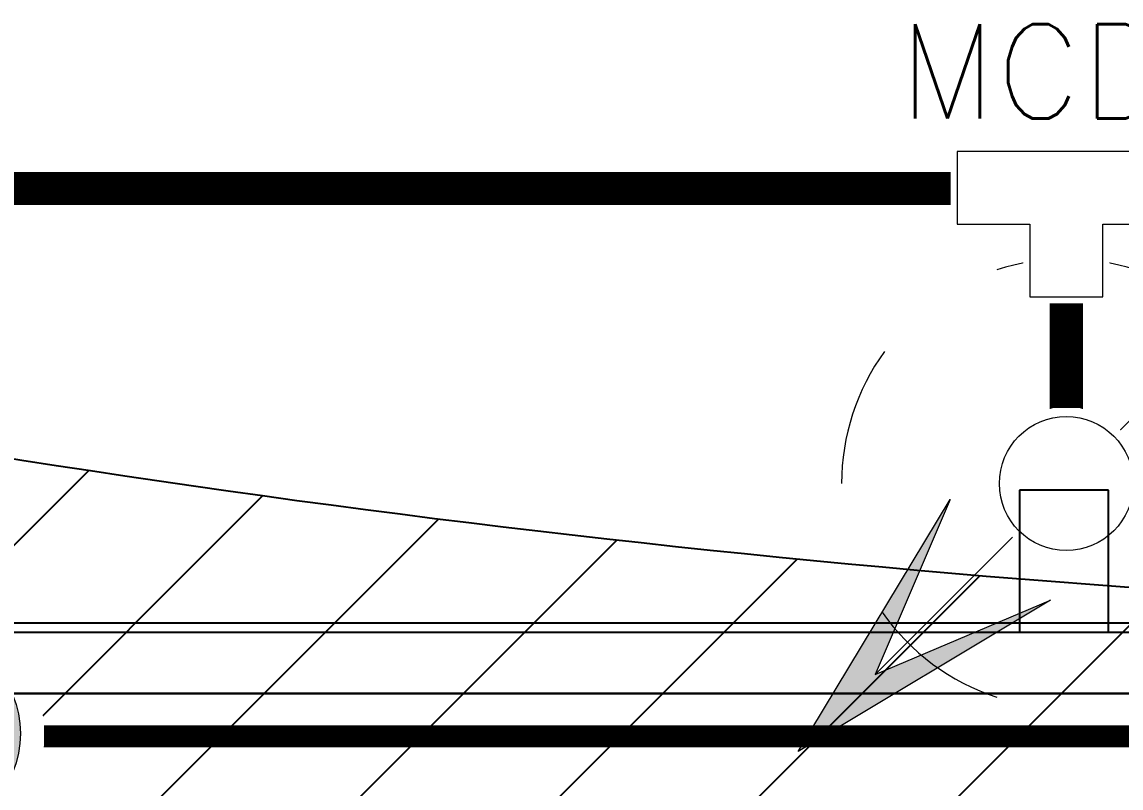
# Model space of a CAD drawing. Header units: millimetres. Extents: x -107267 to 109426, y -98906 to 83910.
# Drawn here: x 7088 to 9564, y -213 to 1514 of the extents above; entities that cross this region are included whole.
import ezdxf
from ezdxf.enums import TextEntityAlignment as Align

# ---------------------------------------------------------------- set-up
doc = ezdxf.new("R2010")
doc.units = ezdxf.units.MM
doc.linetypes.add('ACAD_ISO10W100', pattern=[18, 12, -3, 0, -3])
doc.linetypes.add('ACAD_ISO12W100', pattern=[21, 12, -3, 0, -3, 0, -3])
for name, color, linetype in [('00 - ZONA DE PROTEÇÃO', 4, 'Continuous'), ('00 - Zona de proteção 2d', 4, 'Continuous'), ('Front View-MISC', 7, 'Continuous'), ('Front View-STEEL', 9, 'Continuous'), ('Top (Plan) View-MISC', 7, 'Continuous')]:
    doc.layers.add(name, color=color, linetype=linetype)
for name, color, linetype, lineweight in [('000-M3G-MALHA NOVA', 5, 'ACAD_ISO10W100', 0), ('00_m3g_spda.capt_novo', 5, 'Continuous', 9), ('00_m3g_spda_ater_cabo50', 1, 'Continuous', 9), ('00_SPDA_captacao_novo', 5, 'Continuous', 9)]:
    doc.layers.add(name, color=color, linetype=linetype, lineweight=lineweight)
doc.styles.add('PDR2.0', font='romans.shx', dxfattribs={"height": 2})

# ---------------------------------------------------------------- blocks, each defined once
blk = doc.blocks.new('*U24')
at = {"lineweight": 9, "style": 'PDR2.0'}
blk.add_text('MCDH', height=1.7, dxfattribs=at).set_placement((-3.015, 1.248))
at = {"color": 255, "lineweight": 0}
blk.add_wipeout([(-2.085, 0.773), (-2.085, -0.773), (-0.773, -0.773), (-0.773, -2.085), (0.773, -2.085), (0.773, -0.773), (2.085, -0.773), (2.085, 0.773)], dxfattribs=at)
at = {"lineweight": 9}
blk.add_lwpolyline([(-0.656, -0.656), (-0.656, -1.968), (0.656, -1.968), (0.656, -0.656), (1.968, -0.656), (1.968, 0.656), (0.656, 0.656), (-0.656, 0.656), (-1.968, 0.656), (-1.968, -0.656)], close=True, dxfattribs=at)
blk = doc.blocks.new('*U274')
at = {"lineweight": 9}
h = blk.add_hatch(color=256, dxfattribs=at)
h.dxf.hatch_style = 1
h.paths.add_polyline_path([(-4.834, -4.833), (-2.095, -0.287), (-3.443, -3.444), (-0.284, -2.101)])
for p, q in [((0, 0), (3.796, 3.792)), ((-3.443, -3.444), (-0.854, -0.856))]:
    blk.add_line(p, q, dxfattribs=at)
blk.add_lwpolyline([(-4.834, -4.833), (-2.095, -0.287), (-3.443, -3.444), (-0.284, -2.101)], close=True, dxfattribs=at)
for start, end in [(72, 108), (144, 180), (0, 36), (214.9534, 252), (288, 324)]:
    blk.add_arc((0, 0), 4.051, start, end, dxfattribs=at)
at = {"layer": '00_m3g_spda_ater_cabo50', "linetype": 'ACAD_ISO12W100', "ltscale": 75, "const_width": 0.375}
blk.add_lwpolyline([(0, 0), (-0.597, 0)], dxfattribs=at)
blk.add_attdef('METROS', text='', height=1.7).set_placement((-4.913, 3.845), align=Align.BOTTOM_LEFT)
at = {"color": 255, "lineweight": 0}
blk.add_wipeout([(0.24, -1.362), (0.692, -1.198), (1.059, -0.889), (1.3, -0.473), (1.383, 0), (1.3, 0.473), (1.059, 0.889), (0.692, 1.198), (0.24, 1.362), (-0.24, 1.362), (-0.692, 1.198), (-1.059, 0.889), (-1.3, 0.473), (-1.383, 0), (-1.3, -0.473), (-1.059, -0.889), (-0.692, -1.198), (-0.24, -1.362)], dxfattribs=at)
at = {"lineweight": 9}
blk.add_circle((0, 0), 1.208, dxfattribs=at)
blk = doc.blocks.new('M3G_P_CPTOR AEREO 600')
blk.add_attdef('ALTURA', text='', height=1.7).set_placement((0.739, -2.574), align=Align.TOP_LEFT)
at = {"color": 255, "lineweight": 0}
blk.add_wipeout([(-0.23, 2.19), (-0.68, 2.094), (-1.101, 1.907), (-1.473, 1.636), (-1.781, 1.294), (-2.012, 0.896), (-2.154, 0.458), (-2.202, 0), (-2.154, -0.458), (-2.012, -0.896), (-1.781, -1.294), (-1.473, -1.636), (-1.101, -1.907), (-0.68, -2.094), (-0.23, -2.19), (0.23, -2.19), (0.68, -2.094), (1.101, -1.907), (1.473, -1.636), (1.781, -1.294), (2.012, -0.896), (2.154, -0.458), (2.202, 0), (2.154, 0.458), (2.012, 0.896), (1.781, 1.294), (1.473, 1.636), (1.101, 1.907), (0.68, 2.094), (0.23, 2.19)], dxfattribs=at)
at = {"lineweight": 9}
h = blk.add_hatch(color=256, dxfattribs=at)
h.dxf.hatch_style = 1
h.paths.add_polyline_path([(0.884, 1.532, 0.267949), (-0.884, 1.532), (0, 0)])
h.paths.add_polyline_path([(-1.769, 0, 0.267949), (-0.884, -1.532), (0, 0)])
h.paths.add_polyline_path([(0.884, -1.532, 0.267949), (1.769, 0), (0, 0)])
for p, q in [((0, 0), (-0.884, 1.532)), ((0.884, 1.532), (0, 0)), ((-1.769, 0), (0, 0)), ((0, 0), (-0.884, -1.532)), ((0.884, -1.532), (0, 0)), ((0, 0), (1.769, 0))]:
    blk.add_line(p, q, dxfattribs=at)
blk.add_circle((0, 0), 1.769, dxfattribs=at)
blk = doc.blocks.new('*U329')
at = {"layer": 'Top (Plan) View-MISC', "color": 0, "linetype": 'ByBlock', "lineweight": -2}
for p, q in [((9535.2, 458.1), (9335.2, 458.1)), ((9335.2, 458.1), (9335.2, 138.1)), ((9535.2, 138.1), (9535.2, 458.1))]:
    blk.add_line(p, q, dxfattribs=at)
blk = doc.blocks.new('*U482')
at = {"layer": 'Top (Plan) View-MISC', "color": 0, "linetype": 'ByBlock', "lineweight": -2}
blk.add_line((-21187.7, 138.1), (23428.9, 138.1), dxfattribs=at)
blk = doc.blocks.new('*U1067')
at = {"layer": 'Top (Plan) View-MISC', "color": 0, "linetype": 'ByBlock', "lineweight": -2}
blk.add_line((23207.9, 158.1), (-17567.7, 158.1), dxfattribs=at)
blk = doc.blocks.new('*U1209')
at = {"layer": 'Front View-MISC', "color": 0, "linetype": 'ByBlock', "lineweight": -2}
for p, q in [((9335.5, 0, 3450), (9535.5, 0, 3450)), ((9335.5, 0), (9335.5, 0, 13.1)), ((9335.5, 0, 82.9), (9335.5, 0, 541.9)), ((9335.5, 0, 611.7), (9335.5, 0, 3450)), ((9535.5, 0, 622.6), (9535.5, 0, 3450))]:
    blk.add_line(p, q, dxfattribs=at)
blk = doc.blocks.new('*U1213')
at = {"layer": 'Front View-MISC', "color": 0, "linetype": 'ByBlock', "lineweight": -2}
for p, q in [((9334.4, 0, 1272), (5036, 0, 1272)), ((5036, 0, 3172), (9334.4, 0, 3172)), ((9334.4, 0, 3172), (9334.4, 0, 1272)), ((13834.4, 0, 1272), (9536, 0, 1272)), ((9536, 0, 1272), (9536, 0, 3172)), ((9536, 0, 3172), (13834.4, 0, 3172))]:
    blk.add_line(p, q, dxfattribs=at)
blk = doc.blocks.new('*U1222')
at = {"layer": 'Front View-MISC', "color": 0, "linetype": 'ByBlock', "lineweight": -2}
for p, q in [((-13407.5, 0, 3450), (23648.9, 0, 3450)), ((-13407.5, 0, 4300), (23648.9, 0, 4300))]:
    blk.add_line(p, q, dxfattribs=at)
blk = doc.blocks.new('*U1223')
at = {"layer": 'Front View-MISC', "color": 0, "linetype": 'ByBlock', "lineweight": -2}
for p, q in [((7932.2, 0), (7100.8, 0)), ((7932.2, 0, -100), (7100.8, 0, -100)), ((7992.6, 0), (7974.6, 0)), ((8409.7, 0, -100), (7974.6, 0, -100)), ((8457.9, 0, -100), (8452.1, 0, -100)), ((8908.7, 0, -100), (8500.3, 0, -100)), ((8908.7, 0), (8679.5, 0)), ((9258.4, 0), (8951.1, 0)), ((9258.4, 0, -100), (8951.1, 0, -100)), ((9508, 0), (9300.9, 0)), ((9508, 0, -100), (9300.9, 0, -100)), ((26316.1, 0), (9550.4, 0)), ((26316.1, 0, -100), (9550.4, 0, -100))]:
    blk.add_line(p, q, dxfattribs=at)
blk = doc.blocks.new('*U1256')
at = {"layer": 'Front View-MISC', "color": 0, "linetype": 'ByBlock', "lineweight": -2}
for p, q in [((9335.5, 0, 3172), (5036, 0, 3172)), ((6071, 0, 2237), (7161, 0, 2237)), ((6071, 0, 3102), (7161, 0, 3102)), ((8301, 0, 2187), (6071, 0, 2187)), ((7161, 0, 2237), (7161, 0, 3102)), ((7211, 0, 2237), (8301, 0, 2237)), ((7211, 0, 3102), (7211, 0, 2237)), ((7211, 0, 3102), (8301, 0, 3102)), ((8301, 0, 1322), (8351, 0, 1322)), ((8301, 0, 1322), (8301, 0, 2187)), ((8301, 0, 2237), (8301, 0, 3102)), ((8351, 0, 2187), (8351, 0, 1322)), ((9266, 0, 2187), (8351, 0, 2187)), ((8351, 0, 3102), (8351, 0, 2237)), ((8351, 0, 3102), (9266, 0, 3102)), ((8351, 0, 2237), (9266, 0, 2237)), ((9266, 0, 1322), (9335.5, 0, 1322)), ((9266, 0, 2187), (9266, 0, 1322)), ((9266, 0, 3102), (9266, 0, 2237))]:
    blk.add_line(p, q, dxfattribs=at)
blk = doc.blocks.new('*U1257')
at = {"layer": 'Front View-MISC', "color": 0, "linetype": 'ByBlock', "lineweight": -2}
for p, q in [((9334.4, 0, 1272), (5035.5, 0, 1272)), ((5035.5, 0, 1322), (9334.4, 0, 1322)), ((9334.4, 0, 1322), (9334.4, 0, 1272))]:
    blk.add_line(p, q, dxfattribs=at)
blk = doc.blocks.new('*U1258')
at = {"layer": 'Front View-MISC', "color": 0, "linetype": 'ByBlock', "lineweight": -2}
for p, q in [((7161, 0, 1322), (7161, 0, 2237)), ((7211, 0, 1322), (7161, 0, 1322)), ((7161, 0, 2237), (7211, 0, 2237)), ((7211, 0, 2237), (7211, 0, 1322))]:
    blk.add_line(p, q, dxfattribs=at)
blk = doc.blocks.new('*U1259')
at = {"layer": 'Front View-MISC', "color": 0, "linetype": 'ByBlock', "lineweight": -2}
for p, q in [((9536, 0, 1322), (9606, 0, 1322)), ((9536, 0, 3172), (9536, 0, 1322)), ((13835.5, 0, 3172), (9536, 0, 3172))]:
    blk.add_line(p, q, dxfattribs=at)
blk = doc.blocks.new('*U1260')
at = {"layer": 'Front View-MISC', "color": 0, "linetype": 'ByBlock', "lineweight": -2}
for p, q in [((13834.4, 0, 1272), (9535.5, 0, 1272)), ((9535.5, 0, 1322), (13834.4, 0, 1322))]:
    blk.add_line(p, q, dxfattribs=at)
blk = doc.blocks.new('*U1306')
at = {"layer": 'Front View-MISC', "color": 0, "linetype": 'ByBlock', "lineweight": -2}
for p, q in [((7087.6, 0, 5158), (7128.3, 0, 5158)), ((7149.5, 0, 5158), (7190.2, 0, 5158)), ((7211.4, 0, 5158), (7252.1, 0, 5158)), ((7273.3, 0, 5158), (7314, 0, 5158)), ((7335.2, 0, 5158), (7375.9, 0, 5158)), ((7397.1, 0, 5158), (7437.8, 0, 5158)), ((7459, 0, 5158), (7499.7, 0, 5158)), ((7520.9, 0, 5158), (7561.6, 0, 5158)), ((7582.8, 0, 5158), (7623.5, 0, 5158)), ((7644.7, 0, 5158), (7685.4, 0, 5158)), ((7706.6, 0, 5158), (7747.3, 0, 5158)), ((7768.5, 0, 5158), (7809.2, 0, 5158)), ((7830.4, 0, 5158), (7871.1, 0, 5158)), ((7892.3, 0, 5158), (7933, 0, 5158)), ((7954.2, 0, 5158), (7994.9, 0, 5158)), ((8016.1, 0, 5158), (8056.8, 0, 5158)), ((8078, 0, 5158), (8118.7, 0, 5158)), ((8139.9, 0, 5158), (8180.6, 0, 5158)), ((8201.8, 0, 5158), (8242.5, 0, 5158)), ((8263.7, 0, 5158), (8304.4, 0, 5158)), ((8325.6, 0, 5158), (8366.3, 0, 5158)), ((8387.5, 0, 5158), (8428.2, 0, 5158)), ((8449.4, 0, 5158), (8490.1, 0, 5158)), ((8511.3, 0, 5158), (8551.9, 0, 5158)), ((8573.2, 0, 5158), (8613.8, 0, 5158)), ((8635.1, 0, 5158), (8675.7, 0, 5158)), ((8697, 0, 5158), (8737.6, 0, 5158)), ((8758.9, 0, 5158), (8799.5, 0, 5158)), ((8820.8, 0, 5158), (8861.4, 0, 5158)), ((8882.7, 0, 5158), (8923.3, 0, 5158)), ((8944.6, 0, 5158), (8985.2, 0, 5158)), ((9006.4, 0, 5158), (9047.1, 0, 5158)), ((9068.3, 0, 5158), (9109, 0, 5158)), ((9130.2, 0, 5158), (9170.9, 0, 5158)), ((9192.1, 0, 5158), (9232.8, 0, 5158)), ((9254, 0, 5158), (9294.7, 0, 5158)), ((9315.9, 0, 5158), (9356.6, 0, 5158)), ((9377.8, 0, 5158), (9418.5, 0, 5158)), ((9439.7, 0, 5158), (9480.4, 0, 5158)), ((9501.6, 0, 5158), (9542.3, 0, 5158)), ((9563.5, 0, 5158), (9604.2, 0, 5158))]:
    blk.add_line(p, q, dxfattribs=at)
blk = doc.blocks.new('*U1533')
at = {"layer": 'Front View-MISC', "color": 0, "linetype": 'ByBlock', "lineweight": -2}
for p, q in [((9542.3, 0, 5166.4), (9542.3, 0, 4300)), ((9542.3, 0, 5166.4), (9563.5, 0, 5166.4)), ((9563.5, 0, 5166.4), (9563.5, 0, 4300))]:
    blk.add_line(p, q, dxfattribs=at)
blk = doc.blocks.new('*U1534')
at = {"layer": 'Front View-MISC', "color": 0, "linetype": 'ByBlock', "lineweight": -2}
for p, q in [((9480.4, 0, 5166.4), (9480.4, 0, 4300)), ((9480.4, 0, 5166.4), (9501.6, 0, 5166.4)), ((9501.6, 0, 5166.4), (9501.6, 0, 4300))]:
    blk.add_line(p, q, dxfattribs=at)
blk = doc.blocks.new('*U1535')
at = {"layer": 'Front View-MISC', "color": 0, "linetype": 'ByBlock', "lineweight": -2}
for p, q in [((9418.5, 0, 5166.4), (9418.5, 0, 4300)), ((9418.5, 0, 5166.4), (9439.7, 0, 5166.4)), ((9439.7, 0, 5166.4), (9439.7, 0, 4300))]:
    blk.add_line(p, q, dxfattribs=at)
blk = doc.blocks.new('*U1536')
at = {"layer": 'Front View-MISC', "color": 0, "linetype": 'ByBlock', "lineweight": -2}
for p, q in [((9356.6, 0, 5166.4), (9356.6, 0, 4300)), ((9356.6, 0, 5166.4), (9377.8, 0, 5166.4)), ((9377.8, 0, 5166.4), (9377.8, 0, 4300))]:
    blk.add_line(p, q, dxfattribs=at)
blk = doc.blocks.new('*U1537')
at = {"layer": 'Front View-MISC', "color": 0, "linetype": 'ByBlock', "lineweight": -2}
for p, q in [((9294.7, 0, 5166.4), (9294.7, 0, 4300)), ((9294.7, 0, 5166.4), (9315.9, 0, 5166.4)), ((9315.9, 0, 5166.4), (9315.9, 0, 4300))]:
    blk.add_line(p, q, dxfattribs=at)
blk = doc.blocks.new('*U1538')
at = {"layer": 'Front View-MISC', "color": 0, "linetype": 'ByBlock', "lineweight": -2}
for p, q in [((9232.8, 0, 5166.4), (9232.8, 0, 4300)), ((9232.8, 0, 5166.4), (9254, 0, 5166.4)), ((9254, 0, 5166.4), (9254, 0, 4300))]:
    blk.add_line(p, q, dxfattribs=at)
blk = doc.blocks.new('*U1539')
at = {"layer": 'Front View-MISC', "color": 0, "linetype": 'ByBlock', "lineweight": -2}
for p, q in [((9170.9, 0, 5166.4), (9170.9, 0, 4300)), ((9170.9, 0, 5166.4), (9192.1, 0, 5166.4)), ((9192.1, 0, 5166.4), (9192.1, 0, 4300))]:
    blk.add_line(p, q, dxfattribs=at)
blk = doc.blocks.new('*U1540')
at = {"layer": 'Front View-MISC', "color": 0, "linetype": 'ByBlock', "lineweight": -2}
for p, q in [((9109, 0, 5166.4), (9109, 0, 4300)), ((9109, 0, 5166.4), (9130.2, 0, 5166.4)), ((9130.2, 0, 5166.4), (9130.2, 0, 4300))]:
    blk.add_line(p, q, dxfattribs=at)
blk = doc.blocks.new('*U1541')
at = {"layer": 'Front View-MISC', "color": 0, "linetype": 'ByBlock', "lineweight": -2}
for p, q in [((9047.1, 0, 5166.4), (9047.1, 0, 4300)), ((9047.1, 0, 5166.4), (9068.3, 0, 5166.4)), ((9068.3, 0, 5166.4), (9068.3, 0, 4300))]:
    blk.add_line(p, q, dxfattribs=at)
blk = doc.blocks.new('*U1542')
at = {"layer": 'Front View-MISC', "color": 0, "linetype": 'ByBlock', "lineweight": -2}
for p, q in [((8985.2, 0, 5166.4), (8985.2, 0, 4300)), ((8985.2, 0, 5166.4), (9006.4, 0, 5166.4)), ((9006.4, 0, 5166.4), (9006.4, 0, 4300))]:
    blk.add_line(p, q, dxfattribs=at)
blk = doc.blocks.new('*U1543')
at = {"layer": 'Front View-MISC', "color": 0, "linetype": 'ByBlock', "lineweight": -2}
for p, q in [((8923.3, 0, 5166.4), (8923.3, 0, 4300)), ((8923.3, 0, 5166.4), (8944.6, 0, 5166.4)), ((8944.6, 0, 5166.4), (8944.6, 0, 4300))]:
    blk.add_line(p, q, dxfattribs=at)
blk = doc.blocks.new('*U1544')
at = {"layer": 'Front View-MISC', "color": 0, "linetype": 'ByBlock', "lineweight": -2}
for p, q in [((8861.4, 0, 5166.4), (8861.4, 0, 4300)), ((8861.4, 0, 5166.4), (8882.7, 0, 5166.4)), ((8882.7, 0, 5166.4), (8882.7, 0, 4300))]:
    blk.add_line(p, q, dxfattribs=at)
blk = doc.blocks.new('*U1545')
at = {"layer": 'Front View-MISC', "color": 0, "linetype": 'ByBlock', "lineweight": -2}
for p, q in [((8799.5, 0, 5166.4), (8799.5, 0, 4300)), ((8799.5, 0, 5166.4), (8820.8, 0, 5166.4)), ((8820.8, 0, 5166.4), (8820.8, 0, 4300))]:
    blk.add_line(p, q, dxfattribs=at)
blk = doc.blocks.new('*U1546')
at = {"layer": 'Front View-MISC', "color": 0, "linetype": 'ByBlock', "lineweight": -2}
for p, q in [((8737.6, 0, 5166.4), (8737.6, 0, 4300)), ((8737.6, 0, 5166.4), (8758.9, 0, 5166.4)), ((8758.9, 0, 5166.4), (8758.9, 0, 4300))]:
    blk.add_line(p, q, dxfattribs=at)
blk = doc.blocks.new('*U1547')
at = {"layer": 'Front View-MISC', "color": 0, "linetype": 'ByBlock', "lineweight": -2}
for p, q in [((8675.7, 0, 5166.4), (8675.7, 0, 4300)), ((8675.7, 0, 5166.4), (8697, 0, 5166.4)), ((8697, 0, 5166.4), (8697, 0, 4300))]:
    blk.add_line(p, q, dxfattribs=at)
blk = doc.blocks.new('*U1548')
at = {"layer": 'Front View-MISC', "color": 0, "linetype": 'ByBlock', "lineweight": -2}
for p, q in [((8613.8, 0, 5166.4), (8613.8, 0, 4300)), ((8613.8, 0, 5166.4), (8635.1, 0, 5166.4)), ((8635.1, 0, 5166.4), (8635.1, 0, 4300))]:
    blk.add_line(p, q, dxfattribs=at)
blk = doc.blocks.new('*U1549')
at = {"layer": 'Front View-MISC', "color": 0, "linetype": 'ByBlock', "lineweight": -2}
for p, q in [((8551.9, 0, 5166.4), (8551.9, 0, 4300)), ((8551.9, 0, 5166.4), (8573.2, 0, 5166.4)), ((8573.2, 0, 5166.4), (8573.2, 0, 4300))]:
    blk.add_line(p, q, dxfattribs=at)
blk = doc.blocks.new('*U1550')
at = {"layer": 'Front View-MISC', "color": 0, "linetype": 'ByBlock', "lineweight": -2}
for p, q in [((8490.1, 0, 5166.4), (8490.1, 0, 4300)), ((8490.1, 0, 5166.4), (8511.3, 0, 5166.4)), ((8511.3, 0, 5166.4), (8511.3, 0, 4300))]:
    blk.add_line(p, q, dxfattribs=at)
blk = doc.blocks.new('*U1551')
at = {"layer": 'Front View-MISC', "color": 0, "linetype": 'ByBlock', "lineweight": -2}
for p, q in [((8428.2, 0, 5166.4), (8428.2, 0, 4300)), ((8428.2, 0, 5166.4), (8449.4, 0, 5166.4)), ((8449.4, 0, 5166.4), (8449.4, 0, 4300))]:
    blk.add_line(p, q, dxfattribs=at)
blk = doc.blocks.new('*U1552')
at = {"layer": 'Front View-MISC', "color": 0, "linetype": 'ByBlock', "lineweight": -2}
for p, q in [((8366.3, 0, 5166.4), (8366.3, 0, 4300)), ((8366.3, 0, 5166.4), (8387.5, 0, 5166.4)), ((8387.5, 0, 5166.4), (8387.5, 0, 4300))]:
    blk.add_line(p, q, dxfattribs=at)
blk = doc.blocks.new('*U1553')
at = {"layer": 'Front View-MISC', "color": 0, "linetype": 'ByBlock', "lineweight": -2}
for p, q in [((8304.4, 0, 5166.4), (8304.4, 0, 4300)), ((8304.4, 0, 5166.4), (8325.6, 0, 5166.4)), ((8325.6, 0, 5166.4), (8325.6, 0, 4300))]:
    blk.add_line(p, q, dxfattribs=at)
blk = doc.blocks.new('*U1554')
at = {"layer": 'Front View-MISC', "color": 0, "linetype": 'ByBlock', "lineweight": -2}
for p, q in [((8242.5, 0, 5166.4), (8242.5, 0, 4300)), ((8242.5, 0, 5166.4), (8263.7, 0, 5166.4)), ((8263.7, 0, 5166.4), (8263.7, 0, 4300))]:
    blk.add_line(p, q, dxfattribs=at)
blk = doc.blocks.new('*U1555')
at = {"layer": 'Front View-MISC', "color": 0, "linetype": 'ByBlock', "lineweight": -2}
for p, q in [((8180.6, 0, 5166.4), (8180.6, 0, 4300)), ((8180.6, 0, 5166.4), (8201.8, 0, 5166.4)), ((8201.8, 0, 5166.4), (8201.8, 0, 4300))]:
    blk.add_line(p, q, dxfattribs=at)
blk = doc.blocks.new('*U1556')
at = {"layer": 'Front View-MISC', "color": 0, "linetype": 'ByBlock', "lineweight": -2}
for p, q in [((8118.7, 0, 5166.4), (8118.7, 0, 4300)), ((8118.7, 0, 5166.4), (8139.9, 0, 5166.4)), ((8139.9, 0, 5166.4), (8139.9, 0, 4300))]:
    blk.add_line(p, q, dxfattribs=at)
blk = doc.blocks.new('*U1557')
at = {"layer": 'Front View-MISC', "color": 0, "linetype": 'ByBlock', "lineweight": -2}
for p, q in [((8056.8, 0, 5166.4), (8056.8, 0, 4300)), ((8056.8, 0, 5166.4), (8078, 0, 5166.4)), ((8078, 0, 5166.4), (8078, 0, 4300))]:
    blk.add_line(p, q, dxfattribs=at)
blk = doc.blocks.new('*U1558')
at = {"layer": 'Front View-MISC', "color": 0, "linetype": 'ByBlock', "lineweight": -2}
for p, q in [((7994.9, 0, 5166.4), (7994.9, 0, 4300)), ((7994.9, 0, 5166.4), (8016.1, 0, 5166.4)), ((8016.1, 0, 5166.4), (8016.1, 0, 4300))]:
    blk.add_line(p, q, dxfattribs=at)
blk = doc.blocks.new('*U1559')
at = {"layer": 'Front View-MISC', "color": 0, "linetype": 'ByBlock', "lineweight": -2}
for p, q in [((7933, 0, 5166.4), (7933, 0, 4300)), ((7933, 0, 5166.4), (7954.2, 0, 5166.4)), ((7954.2, 0, 5166.4), (7954.2, 0, 4300))]:
    blk.add_line(p, q, dxfattribs=at)
blk = doc.blocks.new('*U1560')
at = {"layer": 'Front View-MISC', "color": 0, "linetype": 'ByBlock', "lineweight": -2}
for p, q in [((7871.1, 0, 5166.4), (7871.1, 0, 4300)), ((7871.1, 0, 5166.4), (7892.3, 0, 5166.4)), ((7892.3, 0, 5166.4), (7892.3, 0, 4300))]:
    blk.add_line(p, q, dxfattribs=at)
blk = doc.blocks.new('*U1561')
at = {"layer": 'Front View-MISC', "color": 0, "linetype": 'ByBlock', "lineweight": -2}
for p, q in [((7809.2, 0, 5166.4), (7809.2, 0, 4300)), ((7809.2, 0, 5166.4), (7830.4, 0, 5166.4)), ((7830.4, 0, 5166.4), (7830.4, 0, 4300))]:
    blk.add_line(p, q, dxfattribs=at)
blk = doc.blocks.new('*U1562')
at = {"layer": 'Front View-MISC', "color": 0, "linetype": 'ByBlock', "lineweight": -2}
for p, q in [((7747.3, 0, 5166.4), (7747.3, 0, 4300)), ((7747.3, 0, 5166.4), (7768.5, 0, 5166.4)), ((7768.5, 0, 5166.4), (7768.5, 0, 4300))]:
    blk.add_line(p, q, dxfattribs=at)
blk = doc.blocks.new('*U1563')
at = {"layer": 'Front View-MISC', "color": 0, "linetype": 'ByBlock', "lineweight": -2}
for p, q in [((7685.4, 0, 5166.4), (7685.4, 0, 4300)), ((7685.4, 0, 5166.4), (7706.6, 0, 5166.4)), ((7706.6, 0, 5166.4), (7706.6, 0, 4300))]:
    blk.add_line(p, q, dxfattribs=at)
blk = doc.blocks.new('*U1564')
at = {"layer": 'Front View-MISC', "color": 0, "linetype": 'ByBlock', "lineweight": -2}
for p, q in [((7623.5, 0, 5166.4), (7623.5, 0, 4300)), ((7623.5, 0, 5166.4), (7644.7, 0, 5166.4)), ((7644.7, 0, 5166.4), (7644.7, 0, 4300))]:
    blk.add_line(p, q, dxfattribs=at)
blk = doc.blocks.new('*U1565')
at = {"layer": 'Front View-MISC', "color": 0, "linetype": 'ByBlock', "lineweight": -2}
for p, q in [((7561.6, 0, 5166.4), (7561.6, 0, 4300)), ((7561.6, 0, 5166.4), (7582.8, 0, 5166.4)), ((7582.8, 0, 5166.4), (7582.8, 0, 4300))]:
    blk.add_line(p, q, dxfattribs=at)
blk = doc.blocks.new('*U1566')
at = {"layer": 'Front View-MISC', "color": 0, "linetype": 'ByBlock', "lineweight": -2}
for p, q in [((7499.7, 0, 5166.4), (7499.7, 0, 4300)), ((7499.7, 0, 5166.4), (7520.9, 0, 5166.4)), ((7520.9, 0, 5166.4), (7520.9, 0, 4300))]:
    blk.add_line(p, q, dxfattribs=at)
blk = doc.blocks.new('*U1567')
at = {"layer": 'Front View-MISC', "color": 0, "linetype": 'ByBlock', "lineweight": -2}
for p, q in [((7437.8, 0, 5166.4), (7437.8, 0, 4300)), ((7437.8, 0, 5166.4), (7459, 0, 5166.4)), ((7459, 0, 5166.4), (7459, 0, 4300))]:
    blk.add_line(p, q, dxfattribs=at)
blk = doc.blocks.new('*U1568')
at = {"layer": 'Front View-MISC', "color": 0, "linetype": 'ByBlock', "lineweight": -2}
for p, q in [((7375.9, 0, 5166.4), (7375.9, 0, 4300)), ((7375.9, 0, 5166.4), (7397.1, 0, 5166.4)), ((7397.1, 0, 5166.4), (7397.1, 0, 4300))]:
    blk.add_line(p, q, dxfattribs=at)
blk = doc.blocks.new('*U1569')
at = {"layer": 'Front View-MISC', "color": 0, "linetype": 'ByBlock', "lineweight": -2}
for p, q in [((7314, 0, 5166.4), (7314, 0, 4300)), ((7314, 0, 5166.4), (7335.2, 0, 5166.4)), ((7335.2, 0, 5166.4), (7335.2, 0, 4300))]:
    blk.add_line(p, q, dxfattribs=at)
blk = doc.blocks.new('*U1570')
at = {"layer": 'Front View-MISC', "color": 0, "linetype": 'ByBlock', "lineweight": -2}
for p, q in [((7252.1, 0, 5166.4), (7252.1, 0, 4300)), ((7252.1, 0, 5166.4), (7273.3, 0, 5166.4)), ((7273.3, 0, 5166.4), (7273.3, 0, 4300))]:
    blk.add_line(p, q, dxfattribs=at)
blk = doc.blocks.new('*U1571')
at = {"layer": 'Front View-MISC', "color": 0, "linetype": 'ByBlock', "lineweight": -2}
for p, q in [((7190.2, 0, 5166.4), (7190.2, 0, 4300)), ((7190.2, 0, 5166.4), (7211.4, 0, 5166.4)), ((7211.4, 0, 5166.4), (7211.4, 0, 4300))]:
    blk.add_line(p, q, dxfattribs=at)
blk = doc.blocks.new('*U1572')
at = {"layer": 'Front View-MISC', "color": 0, "linetype": 'ByBlock', "lineweight": -2}
for p, q in [((7128.3, 0, 5166.4), (7128.3, 0, 4300)), ((7128.3, 0, 5166.4), (7149.5, 0, 5166.4)), ((7149.5, 0, 5166.4), (7149.5, 0, 4300))]:
    blk.add_line(p, q, dxfattribs=at)
blk = doc.blocks.new('*U1908')
at = {"layer": 'Front View-MISC', "color": 0, "linetype": 'ByBlock', "lineweight": -2}
blk.add_line((-2658.3, 0, -1280), (9535.5, 0, -528.7), dxfattribs=at)
blk = doc.blocks.new('*U1909')
at = {"layer": 'Front View-MISC', "color": 0, "linetype": 'ByBlock', "lineweight": -2}
for p, q in [((7097.1, 0, -626.6), (8409.7, 0, -545.4)), ((8452.1, 0, -542.8), (8680.4, 0, -528.7)), ((8680.4, 0, -528.7), (9535.5, 0, -528.7))]:
    blk.add_line(p, q, dxfattribs=at)
blk = doc.blocks.new('*U1910')
at = {"layer": 'Front View-MISC', "color": 0, "linetype": 'ByBlock', "lineweight": -2}
for p, q in [((-2658.3, 0, -1280), (8680.4, 0, -578.7)), ((8680.4, 0, -578.7), (9535.5, 0, -578.7))]:
    blk.add_line(p, q, dxfattribs=at)
blk = doc.blocks.new('*U1911')
at = {"layer": 'Front View-MISC', "color": 0, "linetype": 'ByBlock', "lineweight": -2}
for p, q in [((-2658.3, 0, -1280), (8724, 0, -578.7)), ((8409.7, 0, -545.4), (7097.1, 0, -626.6)), ((8680.4, 0, -528.7), (8452.1, 0, -542.8)), ((9532.4, 0, -528.9), (8680.4, 0, -528.7)), ((8724, 0, -578.7), (9535.5, 0, -578.7)), ((9535.5, 0, -578.7), (9532.4, 0, -528.9))]:
    blk.add_line(p, q, dxfattribs=at)
blk = doc.blocks.new('*U1913')
at = {"layer": 'Front View-MISC', "color": 0, "linetype": 'ByBlock', "lineweight": -2}
for p, q in [((9535.5, 0, -528.9), (8728.6, 0, -528.7)), ((9535.5, 0, -578.7), (9535.5, 0, -578.2))]:
    blk.add_line(p, q, dxfattribs=at)
blk = doc.blocks.new('*U1914')
at = {"layer": 'Front View-MISC', "color": 0, "linetype": 'ByBlock', "lineweight": -2}
for p, q in [((9535.5, 0, -528.9), (9532.4, 0, -528.9)), ((9535.4, 0, -578.2), (9535.5, 0, -578.2)), ((9535.5, 0, -578.2), (9535.5, 0, -528.9))]:
    blk.add_line(p, q, dxfattribs=at)
blk = doc.blocks.new('*U1915')
at = {"layer": 'Front View-MISC', "color": 0, "linetype": 'ByBlock', "lineweight": -2}
for p, q in [((8409.7, 0, -355.7), (7097.1, 0, -276.6)), ((8728.6, 0, -375), (8452.1, 0, -358.3)), ((8728.6, 0, -528.7), (8728.6, 0, -505.8)), ((8728.6, 0, -405.6), (8728.6, 0, -375))]:
    blk.add_line(p, q, dxfattribs=at)
blk = doc.blocks.new('*U1916')
at = {"layer": 'Front View-STEEL', "color": 0, "linetype": 'ByBlock', "lineweight": -2}
for p, q in [((-2658.3, 0, -130), (8680.4, 0, 571.3)), ((-2658.3, 0, -1210.1), (8680.4, 0, -508.8)), ((-2658.3, 0, -1109.9), (8680.4, 0, -408.6)), ((7054.7, 0, -629.3), (7097.1, 0, -626.6)), ((7097.1, 0, 473.3), (7054.8, 0, 470.7)), ((7097.1, 0, -626.6), (7097.1, 0, -606.7)), ((7097.1, 0, -506.5), (7097.1, 0, -97.9)), ((7097.1, 0, -55.4), (7097.1, 0, 430.9)), ((7097.1, 0, 430.9), (8409.7, 0, 512.1)), ((7097.1, 0, -55.4), (8409.7, 0, 25.8)), ((7097.1, 0, -97.9), (8409.7, 0, -16.7)), ((8409.7, 0, -545.4), (8452.1, 0, -542.8)), ((8452.1, 0, 557.1), (8409.7, 0, 554.5)), ((8409.7, 0, -545.4), (8409.7, 0, -525.5)), ((8409.7, 0, -425.4), (8409.7, 0, -16.7)), ((8409.7, 0, 25.8), (8409.7, 0, 512.1)), ((8452.1, 0, -542.8), (8452.1, 0, -522.9)), ((8452.1, 0, -422.7), (8452.1, 0, -14.1)), ((8452.1, 0, 28.4), (8452.1, 0, 514.7)), ((8452.1, 0, 514.7), (8680.4, 0, 528.8)), ((8452.1, 0, 28.4), (8680.4, 0, 42.5)), ((8452.1, 0, -14.1), (8680.4, 0, 0.1)), ((8680.4, 0, 528.8), (8680.4, 0, 528.8)), ((8680.4, 0, 0.1), (8680.4, 0, 42.5)), ((8680.4, 0, -408.6), (8680.4, 0, -508.8))]:
    blk.add_line(p, q, dxfattribs=at)
blk = doc.blocks.new('*U1917')
at = {"layer": 'Front View-STEEL', "color": 0, "linetype": 'ByBlock', "lineweight": -2}
for p, q in [((8680.4, 0, 571.3), (9529.2, 0, 623.6)), ((8680.4, 0, 528.8), (8908.7, 0, 542.9)), ((8680.4, 0, 42.5), (8908.7, 0, 56.6)), ((8680.4, 0, 0.1), (8908.7, 0, 14.1)), ((8680.4, 0, -508.8), (8680.4, 0, -408.6)), ((8680.4, 0, -508.8), (9529.2, 0, -456.5)), ((8680.4, 0, -408.6), (9529.2, 0, -356.3)), ((8908.7, 0, -514.6), (8951.1, 0, -512)), ((8908.7, 0, -514.6), (8908.7, 0, -494.7)), ((8908.7, 0, -394.5), (8908.7, 0, 14.1)), ((8908.7, 0, 56.6), (8908.7, 0, 542.9)), ((8951.1, 0, 587.9), (8908.8, 0, 585.3)), ((8951.1, 0, -512), (8951.1, 0, -492.1)), ((8951.1, 0, -391.9), (8951.1, 0, 16.7)), ((8951.1, 0, 59.2), (8951.1, 0, 545.5)), ((8951.1, 0, 545.5), (9258.4, 0, 564.4)), ((8951.1, 0, 59.2), (9258.4, 0, 78.2)), ((8951.1, 0, 16.7), (9258.4, 0, 35.7)), ((9258.4, 0, -493.1), (9300.8, 0, -490.5)), ((9258.4, 0, -493.1), (9258.4, 0, -473.2)), ((9258.4, 0, -373), (9258.4, 0, 35.7)), ((9258.4, 0, 78.2), (9258.4, 0, 564.4)), ((9300.8, 0, 609.5), (9258.5, 0, 606.9)), ((9300.8, 0, -490.5), (9300.8, 0, -470.6)), ((9300.8, 0, -370.4), (9300.8, 0, 38.3)), ((9300.8, 0, 80.8), (9300.8, 0, 567)), ((9300.8, 0, 567), (9529.2, 0, 581.1)), ((9300.8, 0, 80.8), (9529.2, 0, 94.8)), ((9300.8, 0, 38.3), (9529.2, 0, 52.4)), ((9529.2, 0, 581.1), (9529.2, 0, 623.6)), ((9529.2, 0, 52.4), (9529.2, 0, 94.8)), ((9529.2, 0, -356.3), (9529.2, 0, -456.5))]:
    blk.add_line(p, q, dxfattribs=at)
blk = doc.blocks.new('*U1918')
at = {"layer": 'Front View-STEEL', "color": 0, "linetype": 'ByBlock', "lineweight": -2}
for p, q in [((9508, 0, -478.5), (9508, 0, -457.8)), ((9508, 0, -357.6), (9508, 0, 51)), ((9508, 0, 93.5), (9508, 0, 579.8)), ((9508, 0, -490.5), (9508, 0, -478.5)), ((9508, 0, -502.6), (9508, 0, -490.5)), ((9508, 0, -514.6), (9508, 0, -502.6)), ((9508, 0, -526.6), (9508, 0, -514.6)), ((9550.4, 0, -478.5), (9550.4, 0, -458.5)), ((9550.4, 0, -356.4), (9550.4, 0, 71.5)), ((9550.4, 0, 73.6), (9550.4, 0, 600.3)), ((9550.4, 0, 602.4), (9550.4, 0, 621.5)), ((9550.4, 0, -490.5), (9550.4, 0, -478.5)), ((9550.4, 0, -502.6), (9550.4, 0, -490.5)), ((9550.4, 0, -514.6), (9550.4, 0, -502.6)), ((9550.4, 0, -526.6), (9550.4, 0, -514.6)), ((9550.4, 0, 602.4), (9550.4, 0, 600.3)), ((9550.4, 0, 73.6), (9550.4, 0, 71.5)), ((9550.4, 0, -356.4), (9550.4, 0, -456.4)), ((9550.4, 0, -456.4), (9555.4, 0, -456.4)), ((9555.4, 0, -356.4), (9550.4, 0, -356.4)), ((9555.4, 0, -508.7), (9550.4, 0, -508.7)), ((9550.4, 0, -456.4), (9550.4, 0, -458.5)), ((9555.4, 0, -456.4), (9555.4, 0, -356.4)), ((9555.4, 0, -456.4), (9555.4, 0, -508.7))]:
    blk.add_line(p, q, dxfattribs=at)
at = {"layer": 'Front View-STEEL', "color": 0, "linetype": 'ByBlock', "lineweight": -2, "extrusion": (0, -1, 0)}
for centre, major_axis, ratio, start_param, end_param in [((9529.2, 0, -478.5), (-21.2, 0), 0.008519, -3.141592653589793, 3.141592653589793), ((9529.2, 0, -490.5), (-21.2, 0), 0.008519, -3.141592653589793, 3.141592653589793), ((9529.2, 0, -502.6), (-21.2, 0), 0.008519, -3.141592653589793, 3.141592653589793), ((9529.2, 0, -514.6), (-21.2, 0), 0.008519, -3.141592653589793, 3.141592653589793), ((9529.2, 0, -526.6), (-21.2, 0), 0.008519, -3.141592653589793, 3.141592653589793), ((9529.2, 0, 602.4), (0, 0, -21.2), 0.999964, 0, 3.264659), ((9529.2, 0, 73.6), (0, 0, -21.2), 0.999964, 3.194623, 3.211629), ((9529.2, 0, 73.6), (0, 0, -21.2), 0.999964, 0, 3.141593)]:
    blk.add_ellipse(centre, major_axis=major_axis, ratio=ratio, start_param=start_param, end_param=end_param, dxfattribs=at)
at = {"layer": 'Front View-STEEL', "color": 0, "linetype": 'ByBlock', "lineweight": -2, "extrusion": (0, 1, 0)}
for centre in [(9529.2, 0, -478.5), (9529.2, 0, -490.5), (9529.2, 0, -502.6), (9529.2, 0, -514.6), (9529.2, 0, -526.6)]:
    blk.add_ellipse(centre, major_axis=(18, 0), ratio=0.008519, dxfattribs=at)
for centre, major_axis, ratio, start_param, end_param in [((9529.2, 0, 602.4), (0, 0, -18), 0.999964, 3.141593, 6.283185), ((9529.2, 0, 73.6), (0, 0, -18), 0.999964, 3.141593, 6.283185), ((9529.2, 0, 621.5), (21.2, 0), 0.008519, -1.136673, 0)]:
    blk.add_ellipse(centre, major_axis=major_axis, ratio=ratio, start_param=start_param, end_param=end_param, dxfattribs=at)
blk = doc.blocks.new('*U1919')
at = {"layer": 'Front View-STEEL', "color": 0, "linetype": 'ByBlock', "lineweight": -2}
for p, q in [((7932.2, 0, 636.6), (7100.8, 0, 692.7)), ((8457.9, 0, 643.6), (7100.8, 0, 735.2)), ((7932.2, 0, 107.9), (7100.8, 0, 164)), ((7932.2, 0, 150.4), (7100.8, 0, 206.5)), ((7974.5, 0, 676.2), (7932.2, 0, 679.1)), ((7932.2, 0, -326.9), (7932.2, 0, -307)), ((7932.2, 0, -206.9), (7932.2, 0, -46.2)), ((7932.2, 0, -3.7), (7932.2, 0, 107.9)), ((7932.2, 0, 150.4), (7932.2, 0, 201.8)), ((7932.2, 0, 244.3), (7932.2, 0, 482.5)), ((7932.2, 0, 525), (7932.2, 0, 636.6)), ((7974.6, 0, -329.5), (7974.6, 0, -309.6)), ((7974.6, 0, -209.4), (7974.6, 0, -43.6)), ((7974.6, 0, -1.1), (7974.6, 0, 105)), ((7974.6, 0, 147.5), (7974.6, 0, 199.3)), ((7974.6, 0, 241.7), (7974.6, 0, 485.2)), ((7974.6, 0, 527.6), (7974.6, 0, 633.7)), ((8457.9, 0, 601.1), (7974.6, 0, 633.7)), ((8409.7, 0, 75.6), (7974.6, 0, 105)), ((8409.7, 0, 118.1), (7974.6, 0, 147.5)), ((8457.9, 0, 72.4), (8452.1, 0, 72.8)), ((8457.9, 0, 114.9), (8452.1, 0, 115.3)), ((8795, 0, 578.4), (8500.3, 0, 598.3)), ((9124.2, 0, 598.6), (8500.3, 0, 640.8)), ((8795.1, 0, 49.6), (8500.3, 0, 69.5)), ((8908.7, 0, 84.4), (8500.3, 0, 112)), ((8908.7, 0, -366.7), (8728.6, 0, -354.5)), ((9124.2, 0, 69.9), (8951.1, 0, 81.6)), ((9124.3, 0, -381.3), (8951.1, 0, -369.6)), ((9258.4, 0, 547.1), (9124, 0, 556.2)), ((9258.4, 0, -490.5), (9124, 0, -481.5)), ((9258.4, 0, 18.3), (9124.1, 0, 27.4)), ((9258.5, 0, -510.4), (9300.9, 0, -513.3)), ((9258.5, 0, -510.4), (9258.5, 0, -493.1)), ((9300.9, 0, -513.3), (9300.9, 0, -470.6)), ((9300.9, 0, -370.4), (9300.9, 0, 15.5)), ((9300.9, 0, 80.8), (9300.9, 0, 544.2)), ((9508, 0, 530.2), (9300.9, 0, 544.2)), ((9508, 0, 1.5), (9300.9, 0, 15.5)), ((9508, 0, -507.4), (9300.9, 0, -493.4)), ((9508, 0, 572.7), (9453.2, 0, 576.4)), ((9508, 0, 44), (9453.2, 0, 47.7))]:
    blk.add_line(p, q, dxfattribs=at)
blk = doc.blocks.new('*U1921')
at = {"layer": 'Front View-STEEL', "color": 0, "linetype": 'ByBlock', "lineweight": -2}
for p, q in [((-1566.7, 0, 1345.8), (8728.6, 0, 725)), ((7100.8, 0, 823.1), (7058.4, 0, 825.7)), ((7097.1, 0, -276.6), (7100.8, 0, -276.8)), ((7097.1, 0, -256.7), (8409.7, 0, -335.8)), ((7097.1, 0, -156.5), (8409.7, 0, -235.7)), ((7100.8, 0, -276.8), (7100.8, 0, -256.9)), ((7100.8, 0, -156.7), (7100.8, 0, -97.6)), ((7100.8, 0, -55.2), (7100.8, 0, 251.9)), ((7100.8, 0, 294.4), (7100.8, 0, 431.1)), ((7100.8, 0, 473.6), (7100.8, 0, 780.7)), ((7100.8, 0, 780.7), (8457.9, 0, 698.9)), ((7100.8, 0, 294.4), (8409.7, 0, 215.5)), ((7100.8, 0, 251.9), (8409.7, 0, 173)), ((8452.1, 0, 212.9), (8457.9, 0, 212.6)), ((8452.1, 0, 170.5), (8457.9, 0, 170.1)), ((8452.1, 0, -338.4), (8728.6, 0, -355.1)), ((8452.1, 0, -238.2), (8728.6, 0, -254.9)), ((8457.9, 0, -358.6), (8500.3, 0, -361.2)), ((8500.2, 0, 738.8), (8457.9, 0, 741.3)), ((8457.9, 0, -358.6), (8457.9, 0, -338.7)), ((8457.9, 0, -238.6), (8457.9, 0, -13.7)), ((8457.9, 0, 28.8), (8457.9, 0, 170.1)), ((8457.9, 0, 212.6), (8457.9, 0, 515.1)), ((8457.9, 0, 557.5), (8457.9, 0, 698.9)), ((8500.3, 0, -361.2), (8500.3, 0, -341.3)), ((8500.3, 0, -241.1), (8500.3, 0, -11.1)), ((8500.3, 0, 31.4), (8500.3, 0, 167.6)), ((8500.3, 0, 210), (8500.3, 0, 517.7)), ((8500.3, 0, 560.2), (8500.3, 0, 696.3)), ((8500.3, 0, 696.3), (8728.6, 0, 682.6)), ((8500.3, 0, 210), (8728.6, 0, 196.3)), ((8500.3, 0, 167.6), (8728.6, 0, 153.8)), ((8728.6, 0, 682.6), (8728.6, 0, 725)), ((8728.6, 0, 153.8), (8728.6, 0, 196.3)), ((8728.6, 0, -254.9), (8728.6, 0, -355.1))]:
    blk.add_line(p, q, dxfattribs=at)

msp = doc.modelspace()

# ---------------------------------------------------------------- linework, layer by layer
at = {"layer": '00_m3g_spda_ater_cabo50', "linetype": 'ACAD_ISO12W100', "lineweight": -2, "const_width": 75}
msp.add_lwpolyline([(-22409.7, 1138.1), (-22409.7, -11569.8), (-14407.5, -11569.8), (-14407.5, -16061.9), (24648.9, -16061.9), (24648.9, 1138.1), (-2214.8, 1138.1), (-2214.8, 4938.1), (-7364.8, 4938.1), (-7364.8, 1138.1)], close=True, dxfattribs=at)
msp.add_lwpolyline([(9440.4, 473.1), (9440.3, 1213.7)], dxfattribs=at)

# ---------------------------------------------------------------- block references
at = {"layer": 'Front View-MISC'}
for name in ['*U1258', '*U1571', '*U1570', '*U1569', '*U1568', '*U1567', '*U1566', '*U1565', '*U1564', '*U1563', '*U1562', '*U1561', '*U1560', '*U1559', '*U1558', '*U1557', '*U1556', '*U1555', '*U1554', '*U1553', '*U1552', '*U1551', '*U1550', '*U1549', '*U1548', '*U1547', '*U1546', '*U1545']:
    msp.add_blockref(name, (0, 0), dxfattribs=at)

# ---------------------------------------------------------------- next in the draw order: block references
at = {"layer": '00_m3g_spda.capt_novo', "xscale": 125, "yscale": 125, "zscale": 125}
msp.add_blockref('*U274', (9440.4, 473.1), dxfattribs=at)

# ---------------------------------------------------------------- next in the draw order: hatches: boundary and pattern name
at = {"layer": '00 - ZONA DE PROTEÇÃO'}
h = msp.add_hatch(dxfattribs=at)
h.set_pattern_fill('ANSI31', color=256, scale=100)
h.paths.add_polyline_path([(-13707.5, -10990.4, -0.186516), (-13820.6, -14966.5, 0.414214), (-13179.3, -15607.9, -0.104933), (-3151, -15607.9, -0.09784), (6816.5, -15607.9, -0.097708), (16816.5, -15607.9, -0.143023), (23528.8, -15599.5, 0.414214), (24170.1, -14958.2, -0.142426), (24170.1, -7613.3, -0.10484), (23957.5, 478.5, 0.414214), (23316.2, 1119.8, -0.093557), (16807.7, 577.3, -0.082777), (6855.7, 562.6, -0.082236), (-3141.3, 575.6, -0.08359), (-13132.3, 575.6, -0.101166), (-21195.5, 556.2, 0.414214), (-21836.8, -85.1, -0.113967), (-21836.8, -7622.3, -0.301912), (-21836.8, -10478, 0.414214), (-21195.5, -11119.4, -0.128973)])
h.paths.add_polyline_path([(-20156.9, -9561, 0.142702), (-20481.7, -7424.5, 0.092198), (-20379.7, -831.6, 0.088905), (-13141.3, -732.3, 0.083475), (-3150.3, -732.3, 0.082902), (6855.6, -738.1, 0.108059), (16863.1, -739.3, 0.098139), (22506.3, -522.8, 0.085608), (22847, -7584.3, 0.113812), (22635.2, -14069.1, 0.112262), (16761.1, -14291.3, 0.092477), (6816.6, -14301.6, 0.093024), (-3142, -14299.9, 0.090083), (-12232.6, -14126.3, 0.160127), (-12766.5, -9913.6, 0.116887)], flags=16)

# ---------------------------------------------------------------- next in the draw order: linework, layer by layer
at = {"layer": '00 - ZONA DE PROTEÇÃO', "elevation": 6590}
msp.add_lwpolyline([(-21836.8, -85.1, -0.113967), (-21836.8, -7622.3, -0.301912), (-21836.8, -10478, 0.414214), (-21195.5, -11119.4, -0.128973), (-13707.5, -10990.4, -0.186516), (-13820.6, -14966.5, 0.414214), (-13179.3, -15607.9, -0.104933), (-3151, -15607.9, -0.09784), (6816.5, -15607.9, -0.097708), (16816.5, -15607.9, -0.143023), (23528.8, -15599.5, 0.414214), (24170.1, -14958.2, -0.142426), (24170.1, -7613.3, -0.10484), (23957.5, 478.5, 0.414214), (23316.2, 1119.8, -0.093557), (16807.7, 577.3, -0.082777), (6855.7, 562.6, -0.082236), (-3141.3, 575.6, -0.08359), (-13132.3, 575.6, -0.101166), (-21195.5, 556.2, 0.414214)], format="xyb", close=True, dxfattribs=at)
at = {"layer": '000-M3G-MALHA NOVA', "ltscale": 0.5, "const_width": 50}
msp.add_lwpolyline([(-21305, -95.6), (23538.6, -97.6), (23547.6, -14971.9), (23207.9, -14971.9), (-13075, -14971.9), (-13130.7, -14971.9), (-13295, -14971.9), (-13295, -10508.5), (-13295, -10455), (-21305, -10455), (-21305, -95.6)], close=True, dxfattribs=at)

# ---------------------------------------------------------------- next in the draw order: block references
at = {"layer": 'Front View-MISC'}
for name in ['*U1544', '*U1543', '*U1542', '*U1541', '*U1540', '*U1539', '*U1538', '*U1537', '*U1209', '*U1536', '*U1535', '*U1534', '*U1914', '*U1260', '*U1259', '*U1533']:
    msp.add_blockref(name, (0, 0), dxfattribs=at)
at = {"layer": 'Front View-STEEL'}
for name in ['*U1917', '*U1918']:
    msp.add_blockref(name, (0, 0), dxfattribs=at)
at = {"layer": 'Top (Plan) View-MISC'}
for name in ['*U329', '*U1067', '*U482']:
    msp.add_blockref(name, (0, 0), dxfattribs=at)

# ---------------------------------------------------------------- next in the draw order: block references
at = {"layer": '00_m3g_spda_ater_cabo50', "xscale": 125, "yscale": 125, "zscale": 125}
msp.add_blockref('*U24', (9440.3, 1139.8, -6590), dxfattribs=at)
at = {"layer": '00_SPDA_captacao_novo'}
ref = msp.add_blockref('M3G_P_CPTOR AEREO 600', (6863.1, -90.5, 6590), dxfattribs=dict(at, xscale=125, yscale=125, zscale=125, rotation=269.9999999999999))
ref.add_attrib('ALTURA', 'H=0,6m', dxfattribs={"layer": '0', "height": 170, "rotation": 90}).set_placement((6777.6, -1296.4, 6590), align=Align.TOP_LEFT)

# ---------------------------------------------------------------- next in the draw order: linework, layer by layer
at = {"layer": '00 - ZONA DE PROTEÇÃO', "extrusion": (0, -1, 0)}
for centre, radius in [((-9041.5, 65477.8), 60000), ((659.7, 64665.5), 60000), ((1814.4, 65554.8), 60000), ((2162.4, 65536.4), 60000), ((11887.6, 65560), 60000), ((18994, 65730.5), 60000), ((49510.2, 59915.2), 59915.5), ((-47266.8, 59988.1), 60000), ((-19952.8, 65889), 60000)]:
    msp.add_circle(centre, radius, dxfattribs=at)
at = {"layer": '00 - Zona de proteção 2d', "extrusion": (0, -1, 0)}
msp.add_lwpolyline([(-47266.8, -11.9, 0.112418), (-21288.2, 5903.8, 0.033813), (-13144.1, 6274.9, 0.01688), (-9173.6, 5476.7, 0.024897), (-3121.5, 5769.5), (-1184.9, 5629.8, 0.039441), (6878.1, 5768.8, 0.041832), (16878.5, 5769.5, 0.028072), (23548.4, 5903.6, 0.112715), (49677.2, 0)], format="xyb", dxfattribs=at)

# ---------------------------------------------------------------- next in the draw order: block references
at = {"layer": 'Front View-MISC'}
for name in ['*U1223', '*U1222', '*U1306', '*U1213', '*U1908', '*U1909', '*U1910', '*U1911', '*U1913', '*U1915', '*U1257', '*U1256', '*U1572']:
    msp.add_blockref(name, (0, 0), dxfattribs=at)
at = {"layer": 'Front View-STEEL'}
for name in ['*U1916', '*U1919', '*U1921']:
    msp.add_blockref(name, (0, 0), dxfattribs=at)

doc.saveas('drawing.dxf')
